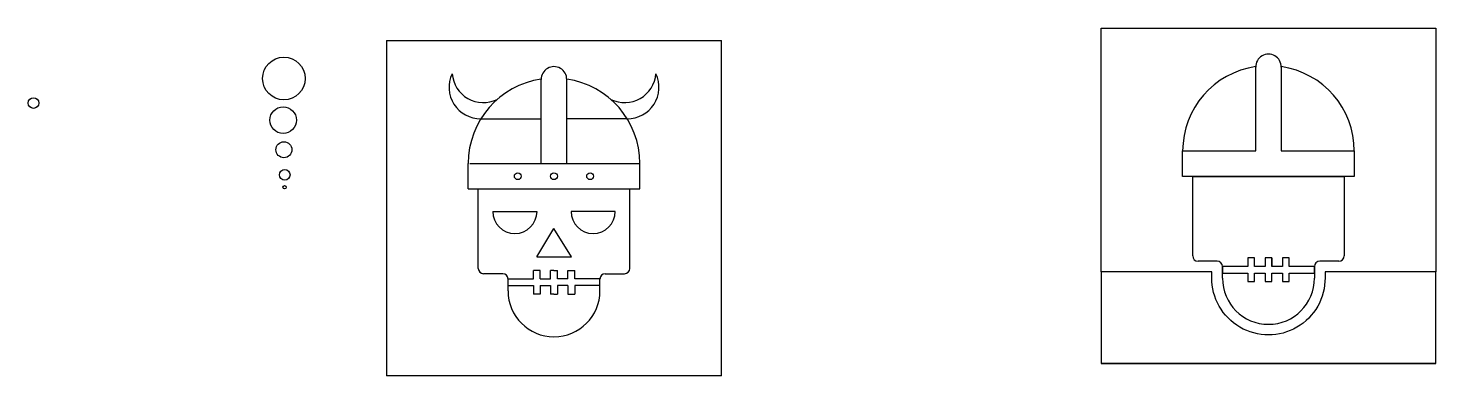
# Model space of a CAD drawing. Header units: millimetres. Extents: x 168 to 588, y 55 to 159.
import ezdxf

# ---------------------------------------------------------------- set-up
doc = ezdxf.new("R2010")
doc.units = ezdxf.units.MM

msp = doc.modelspace()

# ---------------------------------------------------------------- linework, layer by layer
for p, q in [((488.41, 158.63, -4), (588.41, 158.63, -4)), ((488.41, 85.9, -4), (488.41, 158.63, -4)), ((588.41, 158.63, -4), (588.41, 85.91, -4)), ((274.98, 154.91), (374.98, 154.91)), ((274.98, 154.91), (274.98, 54.91)), ((374.98, 54.91), (374.98, 154.91)), ((321.17, 118.28), (321.17, 143.43)), ((328.79, 118.28), (328.79, 143.43)), ((534.6, 122), (534.6, 147.01)), ((542.22, 147.01), (542.22, 122)), ((303.12, 131.6), (321.17, 131.6)), ((346.85, 131.6), (328.79, 131.6)), ((512.78, 114.38), (512.78, 122)), ((512.78, 122), (534.6, 122)), ((542.22, 122), (564.05, 122)), ((564.05, 122), (564.05, 114.38)), ((299.35, 110.66), (299.35, 118.28)), ((299.82, 118.28), (350.62, 118.28)), ((321.17, 118.28), (328.79, 118.28)), ((350.62, 110.66), (350.62, 118.28)), ((564.05, 114.38), (512.78, 114.38)), ((515.79, 90.68, -2), (515.79, 114.38, -2)), ((515.79, 114.38), (561.04, 114.38)), ((515.79, 114.38), (515.79, 114.38, -2)), ((515.79, 114.38, -2), (561.04, 114.38, -2)), ((561.04, 114.38, -2), (561.04, 90.68, -2)), ((561.04, 114.38), (561.04, 114.38, -2)), ((299.35, 110.66), (350.62, 110.66)), ((302.36, 86.96), (302.36, 110.66)), ((347.61, 86.96), (347.61, 110.66)), ((306.71, 103.98), (319.9, 103.98)), ((343.25, 103.98), (330.06, 103.98)), ((319.81, 90.44), (324.98, 98.9)), ((330.16, 90.44), (324.98, 98.9)), ((319.81, 90.44), (330.16, 90.44)), ((523.09, 89.09, -2), (517.38, 89.09, -2)), ((532.24, 90.09, -2), (532.24, 90.09)), ((534.24, 90.09), (534.24, 90.09, -2)), ((537.41, 90.09), (537.41, 90.09, -2)), ((539.41, 90.09), (539.41, 90.09, -2)), ((542.59, 90.09), (542.59, 90.09, -2)), ((544.59, 90.09), (544.59, 90.09, -2)), ((559.45, 89.09, -2), (553.73, 89.09, -2)), ((309.66, 85.37), (303.95, 85.37)), ((318.81, 83.83), (318.81, 86.37)), ((320.81, 86.37), (318.81, 86.37)), ((320.81, 83.83), (320.81, 86.37)), ((323.98, 83.83), (323.98, 86.37)), ((324.98, 86.37), (323.98, 86.37)), ((324.98, 86.37), (325.98, 86.37)), ((325.98, 83.83), (325.98, 86.37)), ((325.98, 83.83), (325.98, 86.37)), ((329.16, 86.37), (331.16, 86.37)), ((329.16, 83.83), (329.16, 86.37)), ((331.16, 83.83), (331.16, 86.37)), ((340.3, 85.37), (346.02, 85.37)), ((488.41, 85.9), (488.41, 85.9, -4)), ((524.68, 87.55, -2), (524.68, 87.55)), ((524.68, 85.55), (524.68, 87.55)), ((524.68, 84.01, -2), (524.68, 87.54, -2)), ((524.68, 85.55, -2), (524.68, 85.55)), ((552.15, 87.55, -2), (552.15, 87.55)), ((552.15, 87.55), (552.15, 85.55)), ((552.15, 87.51, -2), (552.15, 84.01, -2)), ((552.15, 85.55, -2), (552.15, 85.55)), ((311.25, 82.83), (311.25, 83.83)), ((311.25, 83.83), (318.81, 83.83)), ((311.25, 80.29), (311.25, 83.82)), ((311.25, 81.83), (318.81, 81.83)), ((318.81, 81.83), (318.81, 79.29)), ((320.81, 83.83), (323.98, 83.83)), ((320.81, 81.83), (323.98, 81.83)), ((320.81, 81.83), (320.81, 79.29)), ((323.98, 81.83), (323.98, 79.29)), ((329.16, 83.83), (325.98, 83.83)), ((329.16, 81.83), (325.98, 81.83)), ((325.98, 81.83), (325.98, 79.29)), ((329.16, 81.83), (329.16, 79.29)), ((338.72, 83.83), (331.16, 83.83)), ((338.72, 81.83), (331.16, 81.83)), ((331.16, 81.83), (331.16, 79.29)), ((338.72, 80.29), (338.72, 83.78)), ((532.24, 83.01, -2), (532.24, 83.01)), ((534.24, 83.01, -2), (534.24, 83.01)), ((537.41, 83.01), (537.41, 83.01, -2)), ((539.41, 83.01, -2), (539.41, 83.01)), ((542.59, 83.01), (542.59, 83.01, -2)), ((544.59, 83.01), (544.59, 83.01, -2)), ((320.81, 79.29), (318.81, 79.29)), ((324.98, 79.29), (323.98, 79.29)), ((324.98, 79.29), (325.98, 79.29)), ((329.16, 79.29), (331.16, 79.29)), ((374.98, 54.91), (274.98, 54.91)), ((588.41, 58.63), (488.41, 58.63))]:
    msp.add_line(p, q)
at = {"extrusion": (-0.000979381, -1, 0)}
msp.add_line((512.78, 122), (512.78, 122, -2), dxfattribs=at)
at = {"elevation": -2}
msp.add_lwpolyline([(539.41, 90.09), (538.41, 90.09), (537.41, 90.09), (537.41, 87.55), (534.24, 87.55), (534.24, 90.09), (532.24, 90.09), (532.24, 87.55), (524.68, 87.55), (524.68, 85.55), (532.24, 85.55), (532.24, 83.01), (534.24, 83.01), (534.24, 85.55), (537.41, 85.55), (537.41, 83.01), (538.41, 83.01), (539.41, 83.01), (539.41, 85.55), (542.59, 85.55), (542.59, 83.01), (544.59, 83.01), (544.59, 85.55), (552.15, 85.55), (552.15, 87.55), (544.59, 87.55), (544.59, 90.09), (542.59, 90.09), (542.59, 87.55), (539.41, 87.55), (539.41, 90.09), (539.41, 87.55)], dxfattribs=at)
msp.add_lwpolyline([(539.41, 90.09), (538.41, 90.09), (537.41, 90.09), (537.41, 87.55), (534.24, 87.55), (534.24, 90.09), (532.24, 90.09), (532.24, 87.55), (524.68, 87.55), (524.68, 85.55), (532.24, 85.55), (532.24, 83.01), (534.24, 83.01), (534.24, 85.55), (537.41, 85.55), (537.41, 83.01), (538.41, 83.01), (539.41, 83.01), (539.41, 85.55), (542.59, 85.55), (542.59, 83.01), (544.59, 83.01), (544.59, 85.55), (552.15, 85.55), (552.15, 87.55), (544.59, 87.55), (544.59, 90.09), (542.59, 90.09), (542.59, 87.55), (539.41, 87.55), (539.41, 90.09), (539.41, 87.55)])
msp.add_lwpolyline([(488.41, 85.9), (488.41, 58.63), (588.41, 58.63), (588.41, 85.92), (555.32, 85.92), (555.32, 84.19, -1.011522), (521.5, 84.23), (521.5, 85.9), (488.41, 85.9)], format="xyb")
for centre, radius in [((244.3, 143.62), 6.35), ((169.48, 136.3), 1.59), ((244.06, 131.2), 3.97), ((244.3, 122.37), 2.38), ((244.55, 114.89), 1.59), ((314.17, 114.47), 1.02), ((324.97, 114.47), 1.02), ((335.76, 114.47), 1.02), ((244.48, 111.15), 0.5)]:
    msp.add_circle(centre, radius)
for centre, radius, start, end in [((538.41, 147.08), 3.81, 358.9212, 181.0788), ((303.01, 140.98), 9.38, 154.4989, 270.6257), ((303.9, 145.82), 9.39, 184.8915, 295.7528), ((324.75, 118.28), 25.4, 98.0879, 180), ((324.98, 143.36), 3.81, 358.9212, 181.0788), ((325.22, 118.28), 25.4, 0, 81.9121), ((346.07, 145.82), 9.39, 244.2472, 355.1085), ((346.95, 140.98), 9.38, 269.3743, 25.5011), ((538.18, 122, -2), 25.4, 98.0879, 180), ((538.65, 122, -2), 25.4, 0, 81.9121), ((313.31, 103.98), 6.6, 180, 0), ((336.66, 103.98), 6.6, 180, 0), ((517.38, 90.68, -2), 1.59, 180, 270), ((523.09, 87.51, -2), 1.59, 0, 90), ((553.73, 87.51, -2), 1.59, 90, 180), ((559.45, 90.68, -2), 1.59, 270, 0), ((303.95, 86.96), 1.59, 180, 270), ((309.66, 83.78), 1.59, 0, 90), ((340.3, 83.78), 1.59, 90, 180), ((346.02, 86.96), 1.59, 270, 0), ((324.98, 80.29), 13.73, 180.001, 359.999), ((538.41, 84.01, -2), 13.73, 180.001, 359.999)]:
    msp.add_arc(centre, radius, start, end)

doc.saveas('drawing.dxf')
